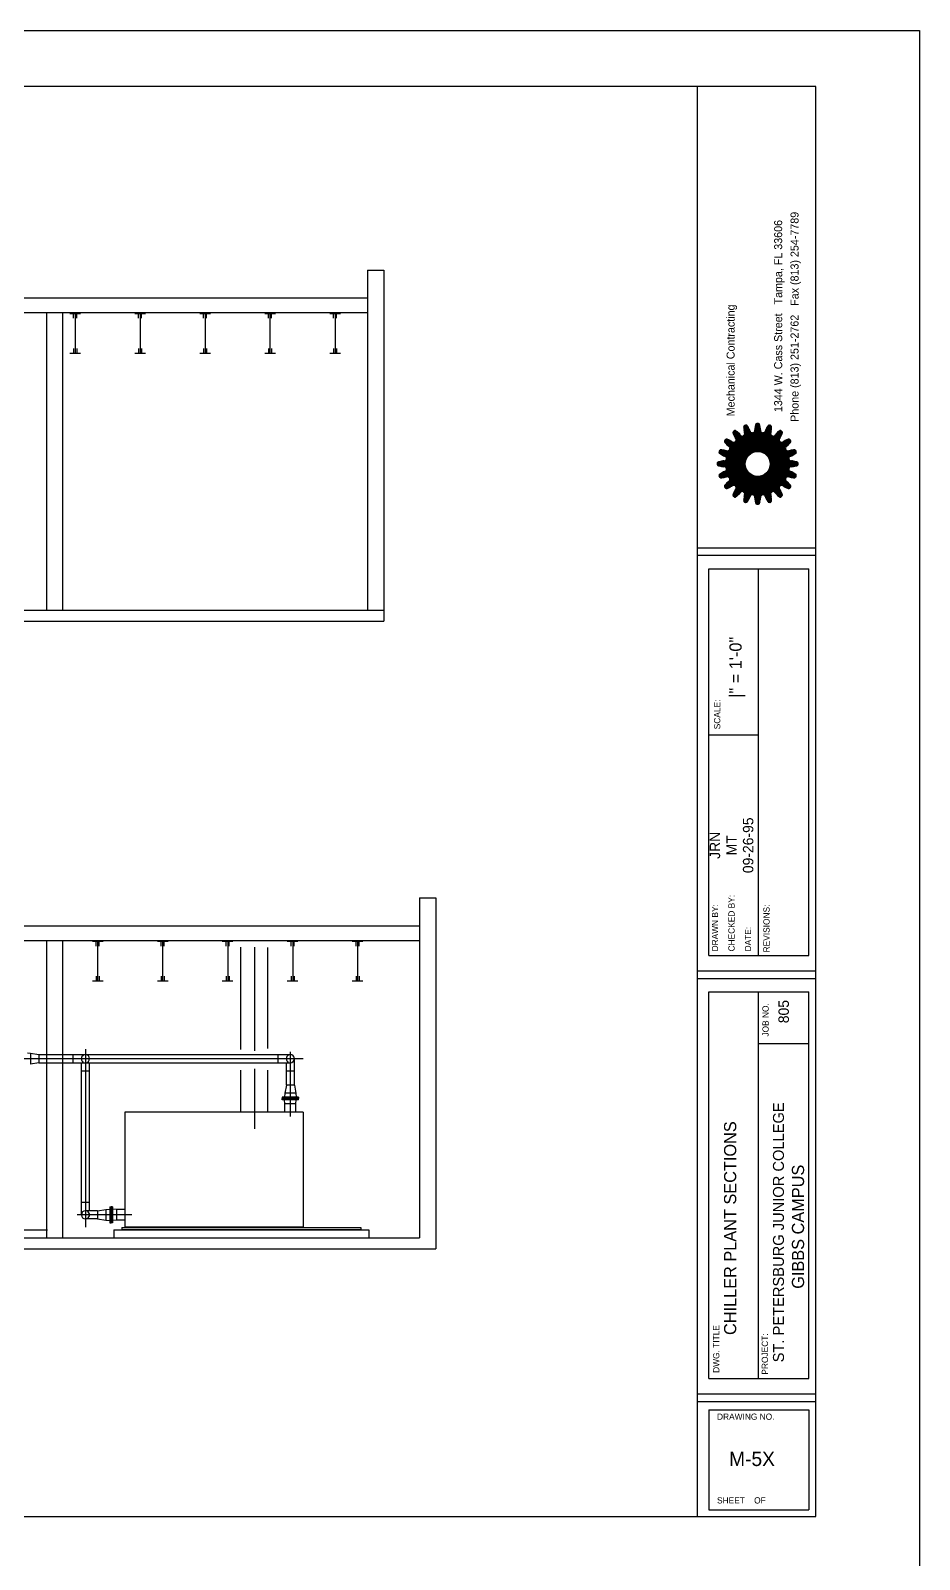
# Model space of a CAD drawing. Extents: x 0 to 3462, y 0 to 2308.
# Drawn here: x 2804 to 3462, y 1177 to 2308 of the extents above; entities that cross this region are included whole.
import ezdxf
from ezdxf.enums import TextEntityAlignment as Align

# ---------------------------------------------------------------- set-up
doc = ezdxf.new("R2010")
doc.units = 0
doc.header["$LTSCALE"] = 15
doc.linetypes.add('CENTER2', pattern=[0])
doc.linetypes.add('HIDDEN', pattern=[0])
for name, color, linetype in [('AWALL', 8, 'CONTINUOUS'), ('CL', 9, 'CENTER2'), ('CWS', 5, 'CONTINUOUS'), ('HW', 2, 'CONTINUOUS'), ('MEQUIP', 4, 'CONTINUOUS'), ('SYM', 3, 'CONTINUOUS'), ('TITLEBLK', 7, 'CONTINUOUS')]:
    doc.layers.add(name, color=color, linetype=linetype)
doc.styles.get("Standard").update_dxf_attribs({"font": 'HAND1.SHX'})

msp = doc.modelspace()

# ---------------------------------------------------------------- linework, layer by layer
at = {"layer": 'AWALL', "color": 0}
for p, q in [((3053.3, 2130.5), (3053.3, 1879.1)), ((3053.3, 2130.5), (3065.3, 2130.5)), ((3065.3, 2130.5), (3065.3, 1870.9)), ((2115.8, 2109.9), (3053.3, 2109.9)), ((2115.8, 2099.1), (3053.3, 2099.1)), ((2815.7, 2099.1), (2815.7, 1879.1)), ((2827.7, 2099.1), (2827.7, 1879.1)), ((2833, 2098.4), (2840.9, 2098.4)), ((2835.8, 2094.9), (2835.8, 2098.4)), ((2836.9, 2098.4), (2836.9, 2069.1)), ((2838.1, 2094.9), (2838.1, 2098.4)), ((2881, 2098.4), (2888.9, 2098.4)), ((2883.8, 2094.9), (2883.8, 2098.4)), ((2885, 2098.4), (2885, 2069.1)), ((2886.1, 2094.9), (2886.1, 2098.4)), ((2929.1, 2098.4), (2937, 2098.4)), ((2931.9, 2094.9), (2931.9, 2098.4)), ((2933.1, 2098.4), (2933.1, 2069.1)), ((2934.2, 2094.9), (2934.2, 2098.4)), ((2977.2, 2098.4), (2985.1, 2098.4)), ((2980, 2094.9), (2980, 2098.4)), ((2981.1, 2098.4), (2981.1, 2069.1)), ((2982.3, 2094.9), (2982.3, 2098.4)), ((3025.3, 2098.4), (3033.2, 2098.4)), ((3028.1, 2094.9), (3028.1, 2098.4)), ((3029.2, 2098.4), (3029.2, 2069.1)), ((3030.4, 2094.9), (3030.4, 2098.4)), ((2835.8, 2072.6), (2835.8, 2069.1)), ((2838.1, 2072.6), (2838.1, 2069.1)), ((2883.8, 2072.6), (2883.8, 2069.1)), ((2886.1, 2072.6), (2886.1, 2069.1)), ((2931.9, 2072.6), (2931.9, 2069.1)), ((2934.2, 2072.6), (2934.2, 2069.1)), ((2980, 2072.6), (2980, 2069.1)), ((2982.3, 2072.6), (2982.3, 2069.1)), ((3028.1, 2072.6), (3028.1, 2069.1)), ((3030.4, 2072.6), (3030.4, 2069.1)), ((2833, 2069.1), (2840.9, 2069.1)), ((2881, 2069.1), (2888.9, 2069.1)), ((2929.1, 2069.1), (2937, 2069.1)), ((2977.2, 2069.1), (2985.1, 2069.1)), ((3025.3, 2069.1), (3033.2, 2069.1)), ((2103.7, 1879.1), (3065.3, 1879.1)), ((2103.7, 1870.9), (3065.3, 1870.9)), ((3091.7, 1666.2), (3091.7, 1414.8)), ((3091.7, 1666.2), (3103.7, 1666.2)), ((3103.7, 1666.2), (3103.7, 1406.6)), ((2115.8, 1645.6), (3091.7, 1645.6)), ((2115.8, 1634.8), (3091.7, 1634.8)), ((2815.7, 1634.8), (2815.7, 1414.8)), ((2827.7, 1634.8), (2827.7, 1414.8)), ((2849.7, 1634.1), (2857.6, 1634.1)), ((2852.5, 1630.6), (2852.5, 1634.1)), ((2853.6, 1634.1), (2853.6, 1604.8)), ((2854.8, 1630.6), (2854.8, 1634.1)), ((2897.8, 1634.1), (2905.7, 1634.1)), ((2900.6, 1630.6), (2900.6, 1634.1)), ((2901.7, 1634.1), (2901.7, 1604.8)), ((2902.9, 1630.6), (2902.9, 1634.1)), ((2945.8, 1634.1), (2953.7, 1634.1)), ((2948.6, 1630.6), (2948.6, 1634.1)), ((2949.8, 1634.1), (2949.8, 1604.8)), ((2950.9, 1630.6), (2950.9, 1634.1)), ((2993.9, 1634.1), (3001.8, 1634.1)), ((2996.7, 1630.6), (2996.7, 1634.1)), ((2997.9, 1634.1), (2997.9, 1604.8)), ((2999, 1630.6), (2999, 1634.1)), ((3042, 1634.1), (3049.9, 1634.1)), ((3044.8, 1630.6), (3044.8, 1634.1)), ((3045.9, 1634.1), (3045.9, 1604.8)), ((3047.1, 1630.6), (3047.1, 1634.1)), ((2852.5, 1608.3), (2852.5, 1604.8)), ((2854.8, 1608.3), (2854.8, 1604.8)), ((2900.6, 1608.3), (2900.6, 1604.8)), ((2902.9, 1608.3), (2902.9, 1604.8)), ((2948.6, 1608.3), (2948.6, 1604.8)), ((2950.9, 1608.3), (2950.9, 1604.8)), ((2996.7, 1608.3), (2996.7, 1604.8)), ((2999, 1608.3), (2999, 1604.8)), ((3044.8, 1608.3), (3044.8, 1604.8)), ((3047.1, 1608.3), (3047.1, 1604.8)), ((2849.7, 1604.8), (2857.6, 1604.8)), ((2897.8, 1604.8), (2905.7, 1604.8)), ((2945.8, 1604.8), (2953.7, 1604.8)), ((2993.9, 1604.8), (3001.8, 1604.8)), ((3042, 1604.8), (3049.9, 1604.8)), ((2103.7, 1414.8), (3091.7, 1414.8)), ((2748.4, 1420.8), (2816.5, 1420.8)), ((2865.6, 1420.8), (3054.2, 1420.8)), ((2865.6, 1420.8), (2865.6, 1414.8)), ((3054.2, 1420.8), (3054.2, 1414.8)), ((2103.7, 1406.6), (3103.7, 1406.6))]:
    msp.add_line(p, q, dxfattribs=at)
at = {"layer": 'CL', "color": 0}
for p, q in [((2969.6, 1629.8), (2969.6, 1553)), ((2844.6, 1554.4), (2844.6, 1422.7)), ((2996.2, 1504.5), (2996.2, 1552.3)), ((2591.3, 1547.3), (3005.7, 1547.3)), ((2969.6, 1539.8), (2969.6, 1495.4)), ((2878.9, 1431.8), (2838.5, 1431.8))]:
    msp.add_line(p, q, dxfattribs=at)
at = {"layer": 'HW', "color": 0}
for p, q in [((2959.6, 1554), (2959.6, 1629.8)), ((2979.6, 1554.9), (2979.6, 1629.5)), ((2801.7, 1551.5), (2804, 1551.3)), ((2804, 1551.3), (2810, 1550.3)), ((2804, 1551.3), (2804, 1543.3)), ((2810, 1550.3), (2987.2, 1550.3)), ((2810, 1550.3), (2810, 1544.3)), ((2835.6, 1550.3), (2844.6, 1550.3)), ((2987.2, 1550.3), (2996.2, 1550.3)), ((2987.2, 1544.3), (2987.2, 1550.3)), ((2810, 1544.3), (2804, 1543.3)), ((2810, 1544.3), (2987.2, 1544.3)), ((2835.6, 1544.3), (2844.6, 1544.3)), ((2841.6, 1431.8), (2841.6, 1543.8)), ((2841.6, 1538.3), (2847.6, 1538.3)), ((2847.6, 1435.5), (2847.6, 1543.8)), ((2959.6, 1507.8), (2959.6, 1538.9)), ((2979.6, 1507.8), (2979.6, 1538.9)), ((2987.2, 1544.3), (2996.2, 1544.3)), ((2993.2, 1527.8), (2993.2, 1543.7)), ((2993.2, 1538.3), (2999.2, 1538.3)), ((2999.2, 1527.8), (2999.2, 1547.3)), ((2993.2, 1527.8), (2992.2, 1521.8)), ((2999.2, 1527.8), (2993.2, 1527.8)), ((2999.2, 1527.8), (3000.2, 1521.8)), ((3002.2, 1518.8), (2990.2, 1518.8)), ((2990.2, 1518.8), (2990.2, 1517.8)), ((2992.2, 1521.8), (2991.9, 1518.8)), ((3000.2, 1521.8), (2992.2, 1521.8)), ((3000.2, 1521.8), (3000.4, 1518.8)), ((3002.2, 1518.8), (3002.2, 1517.8)), ((2847.6, 1440.8), (2841.6, 1440.8)), ((2862.6, 1437.8), (2863.6, 1437.8)), ((2862.6, 1437.8), (2862.6, 1425.8)), ((2853.6, 1434.8), (2844.6, 1434.8)), ((2853.6, 1428.8), (2844.6, 1428.8)), ((2853.6, 1434.8), (2859.6, 1435.8)), ((2853.6, 1434.8), (2853.6, 1428.8)), ((2853.6, 1428.8), (2859.6, 1427.8)), ((2859.6, 1435.8), (2862.6, 1436)), ((2859.6, 1435.8), (2859.6, 1427.8)), ((2859.6, 1427.8), (2862.6, 1427.5)), ((2862.6, 1425.8), (2863.6, 1425.8))]:
    msp.add_line(p, q, dxfattribs=at)
at = {"layer": 'HW', "color": 0, "linetype": 'HIDDEN'}
msp.add_line((2835.6, 1544.3), (2835.6, 1550.3), dxfattribs=at)
for centre, start, end in [((2844.6, 1547.3), 118.3263, 241.2873), ((2844.6, 1547.3), 270, 90), ((2996.2, 1547.3), 118.3263, 241.2873), ((2844.6, 1431.8), 298.3263, 61.2873)]:
    msp.add_arc(centre, 3, start, end, dxfattribs=at)
at = {"layer": 'HW', "color": 0}
for centre, start, end in [((2996.2, 1547.3), 270, 90), ((2844.6, 1431.8), 90, 270)]:
    msp.add_arc(centre, 3, start, end, dxfattribs=at)
at = {"layer": 'MEQUIP', "color": 0}
for p, q in [((3002.2, 1517.8), (2990.2, 1517.8)), ((2990.2, 1516.8), (2990.2, 1517.8)), ((3002.2, 1516.8), (2990.2, 1516.8)), ((2992.2, 1513.8), (2991.9, 1516.8)), ((3000.2, 1513.8), (3000.4, 1516.8)), ((3002.2, 1516.8), (3002.2, 1517.8)), ((3005.6, 1507.8), (2873.6, 1507.8)), ((2873.6, 1507.8), (2873.6, 1422.8)), ((3000.2, 1513.8), (2992.2, 1513.8)), ((2992.2, 1507.8), (2992.2, 1513.8)), ((3000.2, 1507.8), (3000.2, 1513.8)), ((3005.6, 1507.8), (3005.6, 1422.8)), ((2863.6, 1437.8), (2863.6, 1425.8)), ((2864.6, 1437.8), (2863.6, 1437.8)), ((2864.6, 1437.8), (2864.6, 1425.8)), ((2864.6, 1425.8), (2863.6, 1425.8)), ((2867.6, 1435.8), (2864.6, 1436)), ((2867.6, 1427.8), (2864.6, 1427.5)), ((2873.6, 1435.8), (2867.6, 1435.8)), ((2867.6, 1435.8), (2867.6, 1427.8)), ((2873.6, 1427.8), (2867.6, 1427.8)), ((2871.6, 1422.4), (2871.6, 1420.8)), ((2871.6, 1422.4), (3048.2, 1422.4)), ((3048.2, 1420.8), (2871.6, 1420.8)), ((2873.6, 1422.8), (3005.6, 1422.8)), ((3048.2, 1422.4), (3048.2, 1420.8))]:
    msp.add_line(p, q, dxfattribs=at)
at = {"layer": 'TITLEBLK', "color": 0}
for p, q in [((3384.8, 2266.4), (1793.3, 2266.4)), ((3297, 2266.4), (3297, 1208.7)), ((3384.8, 1208.7), (3384.8, 2266.4)), ((3313.8, 1977.3), (3351.8, 2015.3)), ((3314, 1985.5), (3343.6, 2015.1)), ((3314.3, 1977), (3352.2, 2014.8)), ((3314.8, 1985.4), (3343.8, 2014.3)), ((3315.2, 1976.9), (3352.2, 2013.9)), ((3315.5, 1985.2), (3343.9, 2013.6)), ((3316.2, 1977), (3352.1, 2012.9)), ((3316.3, 1985.1), (3344, 2012.8)), ((3331.5, 2014.5), (3332.8, 2015.8)), ((3368.7, 1976.9), (3331.5, 2014.1)), ((3331.6, 2013.6), (3333.6, 2015.7)), ((3331.6, 2012.8), (3334.2, 2015.4)), ((3369.5, 1977), (3331.6, 2014.9)), ((3367.8, 1977), (3331.6, 2013.2)), ((3331.7, 2012), (3334.5, 2014.9)), ((3331.9, 2011.3), (3334.9, 2014.3)), ((3336.6, 2010.9), (3332, 2015.4)), ((3332, 2010.6), (3335.2, 2013.7)), ((3332.2, 2009.9), (3335.5, 2013.2)), ((3335.9, 2012.4), (3332.6, 2015.7)), ((3334.9, 2014.3), (3333.4, 2015.8)), ((3339.7, 2012.1), (3343.4, 2015.8)), ((3339.8, 2013), (3343.2, 2016.4)), ((3367.6, 1985.2), (3339.8, 2013)), ((3339.9, 2014), (3342.8, 2016.9)), ((3368.4, 1985.3), (3339.9, 2013.8)), ((3369.1, 1985.4), (3340, 2014.5)), ((3340.1, 2015.1), (3342.2, 2017.2)), ((3344.2, 2011.2), (3340.2, 2015.2)), ((3344, 2012.3), (3340.3, 2016)), ((3340.5, 2016.3), (3341.2, 2017.1)), ((3343.9, 2013.2), (3340.6, 2016.6)), ((3343.8, 2014.3), (3341, 2017)), ((3343.5, 2015.4), (3341.7, 2017.2)), ((3347.7, 2012.1), (3351.3, 2015.7)), ((3351.5, 2010.1), (3348.3, 2013.3)), ((3348.5, 2013.8), (3350.6, 2015.9)), ((3351.7, 2010.8), (3348.6, 2013.9)), ((3351.9, 2011.5), (3348.9, 2014.4)), ((3352, 2012.2), (3349.3, 2015)), ((3352.1, 2013), (3349.6, 2015.5)), ((3352.2, 2013.8), (3350.2, 2015.8)), ((3352.2, 2014.7), (3351.2, 2015.7)), ((3317.2, 1993), (3336.1, 2011.9)), ((3317.2, 1977.1), (3352, 2011.9)), ((3317.2, 1985.1), (3344, 2011.9)), ((3317.3, 2003.8), (3319, 2005.5)), ((3332.7, 1988.2), (3317.3, 2003.5)), ((3332.8, 1989), (3317.4, 2004.4)), ((3317.5, 2003.2), (3319.7, 2005.3)), ((3332.9, 1989.7), (3317.7, 2004.9)), ((3317.8, 1992.8), (3336.3, 2011.3)), ((3317.9, 1984.9), (3344.2, 2011.2)), ((3317.9, 2002.7), (3320.3, 2005)), ((3333.2, 1990.4), (3318.2, 2005.4)), ((3318.3, 1992.5), (3336.6, 2010.8)), ((3318.3, 1977.4), (3351.7, 2010.8)), ((3318.3, 2002.2), (3320.9, 2004.8)), ((3318.4, 1984.5), (3344.6, 2010.7)), ((3318.7, 1991.9), (3337.2, 2010.4)), ((3318.7, 1984), (3345.1, 2010.4)), ((3318.8, 1991.2), (3337.9, 2010.3)), ((3318.8, 1983.2), (3345.9, 2010.3)), ((3318.8, 2001.7), (3321.5, 2004.5)), ((3333.4, 1991), (3318.9, 2005.5)), ((3319.2, 2001.3), (3322.1, 2004.2)), ((3319.6, 2000.8), (3322.6, 2003.8)), ((3320.1, 2000.4), (3323.2, 2003.5)), ((3333.7, 1991.6), (3320.2, 2005.1)), ((3320.6, 2000), (3323.8, 2003.2)), ((3321, 1999.6), (3324.9, 2003.4)), ((3321.1, 1997.9), (3331.2, 2008)), ((3321.3, 1999), (3330.2, 2007.8)), ((3334, 1992.2), (3321.9, 2004.3)), ((3323.6, 2010.1), (3325.3, 2011.8)), ((3338.3, 1995.8), (3323.6, 2010.5)), ((3323.8, 2009.4), (3325.9, 2011.6)), ((3337.7, 1995.5), (3323.8, 2009.5)), ((3339, 1996), (3323.9, 2011.2)), ((3334.4, 1992.7), (3323.9, 2003.2)), ((3324.1, 2008.8), (3326.4, 2011.2)), ((3324.3, 2008.2), (3326.9, 2010.8)), ((3339.7, 1996.2), (3324.4, 2011.6)), ((3337.2, 1995.2), (3324.5, 2007.9)), ((3324.6, 2007.6), (3327.4, 2010.4)), ((3334.8, 1993.2), (3324.7, 2003.3)), ((3324.9, 2007), (3327.8, 2009.9)), ((3340.4, 1996.4), (3325, 2011.8)), ((3335.2, 1993.7), (3325.2, 2003.6)), ((3325.3, 2006.5), (3328.3, 2009.5)), ((3325.6, 2005.9), (3328.7, 2009)), ((3335.6, 1994.1), (3325.6, 2004.1)), ((3325.7, 2004.3), (3329.5, 2008.1)), ((3336.6, 1994.9), (3325.7, 2005.8)), ((3325.9, 2005.3), (3329.1, 2008.5)), ((3336.1, 1994.5), (3325.9, 2004.7)), ((3328.6, 2009.1), (3326.8, 2010.8)), ((3341.2, 1996.5), (3329.7, 2007.9)), ((3342.1, 1996.5), (3330.7, 2007.9)), ((3343, 1996.4), (3331.4, 2008.1)), ((3366.8, 1977.1), (3331.7, 2012.2)), ((3344.1, 1996.2), (3331.8, 2008.5)), ((3365.7, 1977.3), (3331.9, 2011.1)), ((3332.2, 2008.9), (3335.8, 2012.6)), ((3347.7, 1994.4), (3332.2, 2009.9)), ((3345.5, 1995.8), (3332.2, 2009)), ((3336.8, 1995), (3351.5, 2009.6)), ((3365.1, 1982.3), (3336.9, 2010.5)), ((3364.9, 1983.4), (3338, 2010.3)), ((3338.6, 1995.9), (3351.6, 2008.9)), ((3365.1, 1984.1), (3338.7, 2010.5)), ((3365.4, 1984.7), (3339.3, 2010.8)), ((3366, 1985), (3339.6, 2011.4)), ((3366.7, 1985.1), (3339.7, 2012.1)), ((3339.9, 1996.3), (3352, 2008.4)), ((3340.9, 1996.5), (3352.5, 2008)), ((3341.9, 1996.5), (3353.2, 2007.8)), ((3342.7, 1996.5), (3357.9, 2011.7)), ((3343.5, 1996.4), (3358.9, 2011.8)), ((3344.2, 1996.2), (3359.5, 2011.4)), ((3344.9, 1996), (3359.9, 2011)), ((3365.1, 1990.3), (3344.9, 2010.5)), ((3345.5, 1995.7), (3360.2, 2010.4)), ((3364.9, 1991.4), (3346, 2010.3)), ((3346.1, 1995.5), (3359.8, 2009.1)), ((3365.1, 1992.1), (3346.7, 2010.5)), ((3346.7, 1995.1), (3359, 2007.5)), ((3365.5, 1992.6), (3347.2, 2010.9)), ((3347.2, 1994.8), (3357.8, 2005.4)), ((3366.1, 1992.9), (3347.5, 2011.5)), ((3366.7, 1993.1), (3347.7, 2012.1)), ((3347.7, 1994.4), (3357.9, 2004.5)), ((3351.5, 2009.2), (3348, 2012.7)), ((3348.2, 1994), (3358.2, 2004)), ((3348.6, 1993.5), (3358.6, 2003.5)), ((3349, 1993.1), (3359.2, 2003.2)), ((3349.4, 1992.6), (3360.2, 2003.3)), ((3349.8, 1992), (3362.3, 2004.5)), ((3350.1, 1991.5), (3363.9, 2005.2)), ((3350.4, 1990.8), (3365.1, 2005.5)), ((3350.6, 1990.2), (3365.7, 2005.3)), ((3350.8, 1989.5), (3366.1, 2004.8)), ((3351, 1988.8), (3366.4, 2004.2)), ((3362.5, 1998.2), (3352.8, 2007.9)), ((3362.5, 1999.1), (3353.7, 2007.8)), ((3357.8, 2004.7), (3354.3, 2008.2)), ((3357.9, 2005.5), (3354.8, 2008.6)), ((3358.2, 2006.1), (3355.1, 2009.1)), ((3358.5, 2006.6), (3355.5, 2009.6)), ((3358.9, 2007.2), (3356, 2010)), ((3359.2, 2007.7), (3356.4, 2010.5)), ((3359.4, 2008.3), (3356.9, 2010.9)), ((3359.7, 2009), (3357.4, 2011.3)), ((3360, 2009.6), (3357.9, 2011.7)), ((3360.2, 2010.3), (3358.6, 2011.8)), ((3362.8, 1999.7), (3359.3, 2003.2)), ((3363.2, 2000.1), (3360.1, 2003.3)), ((3363.7, 2000.5), (3360.7, 2003.6)), ((3364.2, 2000.9), (3361.2, 2003.9)), ((3364.6, 2001.4), (3361.8, 2004.3)), ((3365.1, 2001.8), (3362.3, 2004.6)), ((3365.5, 2002.3), (3363, 2004.8)), ((3363.2, 2000.1), (3366.1, 2003)), ((3365.9, 2002.8), (3363.6, 2005.1)), ((3366.3, 2003.3), (3364.2, 2005.4)), ((3366.4, 2004), (3364.9, 2005.5)), ((3313.3, 1996.3), (3314.6, 1997.6)), ((3315.6, 1993.8), (3313.3, 1996.1)), ((3313.4, 1995.5), (3315.5, 1997.5)), ((3317.2, 1993), (3313.5, 1996.8)), ((3313.7, 1994.9), (3316.3, 1997.5)), ((3351.9, 1959.2), (3313.9, 1997.3)), ((3314.2, 1994.6), (3317.1, 1997.4)), ((3352.2, 1959.8), (3314.5, 1997.6)), ((3314.8, 1994.2), (3317.8, 1997.2)), ((3352.2, 1960.7), (3315.3, 1997.6)), ((3315.4, 1993.9), (3318.5, 1997.1)), ((3315.9, 1993.6), (3319.2, 1996.9)), ((3352.1, 1961.7), (3316.3, 1997.5)), ((3316.5, 1993.3), (3320.2, 1996.9)), ((3351.9, 1962.7), (3317.3, 1997.3)), ((3351.7, 1963.9), (3318.5, 1997.1)), ((3345.2, 1964.1), (3318.7, 1990.6)), ((3346, 1964.2), (3318.8, 1991.4)), ((3319.5, 1977.7), (3334.1, 1992.3)), ((3333.9, 1982.5), (3319.6, 1996.8)), ((3320.2, 1977.5), (3333.2, 1990.5)), ((3333.1, 1984.2), (3320.3, 1997)), ((3332.8, 1985.4), (3320.8, 1997.4)), ((3332.6, 1986.5), (3321.1, 1998)), ((3332.6, 1987.4), (3321.3, 1998.7)), ((3331.5, 1960.5), (3368.6, 1997.6)), ((3331.6, 1961.5), (3367.6, 1997.5)), ((3331.6, 1959.7), (3369.4, 1997.5)), ((3331.7, 1962.5), (3366.6, 1997.4)), ((3331.9, 1959.1), (3370, 1997.2)), ((3332, 1963.6), (3365.5, 1997.2)), ((3337.9, 1964.2), (3364.9, 1991.2)), ((3338.6, 1964.1), (3365, 1990.5)), ((3364.5, 1977.6), (3349.1, 1993.1)), ((3349.4, 1981.9), (3364.3, 1996.9)), ((3363.6, 1977.6), (3350.4, 1990.9)), ((3350.5, 1983.8), (3363.5, 1996.9)), ((3350.9, 1985.1), (3363, 1997.3)), ((3351, 1986.2), (3362.6, 1997.8)), ((3351.1, 1988), (3362.8, 1999.7)), ((3351.1, 1987.2), (3362.5, 1998.5)), ((3367.3, 1993.4), (3363.8, 1996.9)), ((3367.9, 1993.7), (3364.7, 1996.9)), ((3368.5, 1994), (3365.4, 1997.1)), ((3369.1, 1994.3), (3366.1, 1997.3)), ((3369.6, 1994.6), (3366.8, 1997.4)), ((3366.9, 1993.2), (3370.3, 1996.6)), ((3370.1, 1995), (3367.6, 1997.5)), ((3370.4, 1995.6), (3368.5, 1997.6)), ((3368.6, 1994.1), (3370.5, 1995.9)), ((3370.3, 1996.6), (3369.4, 1997.5)), ((3311.9, 1986.9), (3314, 1989)), ((3314.1, 1985.5), (3311.9, 1987.7)), ((3313, 1985.8), (3311.9, 1986.8)), ((3312, 1987.9), (3312.8, 1988.7)), ((3312.2, 1986.3), (3315.1, 1989.2)), ((3315.2, 1985.3), (3312.2, 1988.3)), ((3312.7, 1985.9), (3316.1, 1989.3)), ((3316.2, 1985.1), (3312.7, 1988.6)), ((3313.3, 1985.7), (3317, 1989.4)), ((3313.3, 1978.5), (3315.3, 1980.6)), ((3317.2, 1985.1), (3313.4, 1988.8)), ((3313.4, 1977.8), (3317, 1981.4)), ((3315.6, 1977), (3313.4, 1979.1)), ((3316.4, 1977), (3313.8, 1979.6)), ((3343.6, 1959.5), (3314.1, 1989)), ((3317.2, 1977.1), (3314.3, 1980)), ((3343.8, 1960.3), (3314.9, 1989.2)), ((3317.9, 1977.3), (3314.9, 1980.3)), ((3318.6, 1977.5), (3315.4, 1980.6)), ((3343.9, 1961), (3315.6, 1989.3)), ((3319.3, 1977.6), (3316, 1980.9)), ((3344, 1961.8), (3316.5, 1989.4)), ((3335.8, 1962), (3316.6, 1981.2)), ((3336.1, 1962.6), (3317.2, 1981.5)), ((3344, 1962.7), (3317.3, 1989.4)), ((3317.3, 1970.2), (3332.8, 1985.6)), ((3317.4, 1971.2), (3332.6, 1986.4)), ((3317.7, 1969.6), (3332.9, 1984.9)), ((3336.3, 1963.3), (3317.9, 1981.7)), ((3344.2, 1963.4), (3318, 1989.6)), ((3318.1, 1969.2), (3333.1, 1984.2)), ((3344.6, 1963.8), (3318.4, 1990)), ((3336.7, 1963.8), (3318.4, 1982.1)), ((3318.7, 1969), (3333.4, 1983.6)), ((3337.3, 1964.1), (3318.7, 1982.7)), ((3338, 1964.2), (3318.8, 1983.4)), ((3320, 1969.3), (3333.7, 1983)), ((3320.7, 1977.1), (3332.8, 1989.2)), ((3321.1, 1976.6), (3332.7, 1988.2)), ((3321.3, 1975.9), (3332.6, 1987.2)), ((3321.6, 1970.1), (3334, 1982.4)), ((3323.7, 1971.3), (3334.3, 1981.9)), ((3323.9, 1965.2), (3337.7, 1979)), ((3324.6, 1971.2), (3334.7, 1981.4)), ((3324.6, 1966.8), (3337.1, 1979.3)), ((3325.1, 1970.9), (3335.1, 1980.9)), ((3325.6, 1970.5), (3335.6, 1980.5)), ((3325.8, 1968.9), (3336.5, 1979.7)), ((3325.9, 1969.9), (3336, 1980.1)), ((3332.3, 1964.8), (3347.2, 1979.7)), ((3351.5, 1965), (3337.2, 1979.3)), ((3339.2, 1963.8), (3365.4, 1989.9)), ((3339.6, 1963.2), (3365.9, 1989.5)), ((3339.7, 1962.5), (3366.6, 1989.4)), ((3339.8, 1961.6), (3367.5, 1989.4)), ((3339.8, 1960.8), (3368.3, 1989.3)), ((3340, 1960.1), (3369, 1989.1)), ((3344.6, 1963.8), (3365.3, 1984.5)), ((3345.9, 1964.2), (3364.9, 1983.2)), ((3359.7, 1965.6), (3346.2, 1979.1)), ((3346.6, 1964.1), (3365, 1982.5)), ((3358.9, 1967.3), (3346.8, 1979.4)), ((3347.1, 1963.7), (3365.4, 1982)), ((3357.8, 1969.3), (3347.3, 1979.8)), ((3347.4, 1963.1), (3366, 1981.7)), ((3347.7, 1962.5), (3366.6, 1981.4)), ((3357.9, 1970), (3347.8, 1980.2)), ((3358.2, 1970.6), (3348.3, 1980.6)), ((3358.7, 1971), (3348.7, 1981)), ((3359.3, 1971.3), (3349.1, 1981.5)), ((3360.4, 1971.1), (3349.5, 1982)), ((3362.5, 1969.9), (3349.8, 1982.6)), ((3364.1, 1969.2), (3350.1, 1983.1)), ((3365.1, 1969), (3350.4, 1983.7)), ((3365.8, 1969.3), (3350.7, 1984.4)), ((3363.1, 1977.2), (3350.8, 1989.5)), ((3366.2, 1969.8), (3350.8, 1985.1)), ((3362.7, 1976.8), (3351, 1988.4)), ((3366.4, 1970.4), (3351, 1985.8)), ((3362.5, 1976.1), (3351.1, 1987.5)), ((3362.6, 1975.1), (3351.1, 1986.6)), ((3363.7, 1977.6), (3367.3, 1981.2)), ((3364.6, 1977.6), (3367.8, 1980.9)), ((3365.3, 1977.4), (3368.4, 1980.6)), ((3370, 1977.4), (3365.5, 1982)), ((3365.6, 1984.8), (3369.7, 1989)), ((3369.8, 1985.5), (3365.8, 1989.6)), ((3366, 1977.2), (3369, 1980.2)), ((3366.7, 1977.1), (3369.5, 1979.9)), ((3366.8, 1985.1), (3370.5, 1988.8)), ((3370.6, 1985.7), (3366.9, 1989.4)), ((3370.3, 1978), (3367.1, 1981.3)), ((3367.5, 1977), (3370, 1979.5)), ((3367.7, 1985.2), (3371.1, 1988.6)), ((3371.2, 1986), (3367.8, 1989.3)), ((3368.3, 1976.9), (3370.4, 1979)), ((3368.7, 1985.3), (3371.6, 1988.1)), ((3371.6, 1986.4), (3368.9, 1989.2)), ((3370.4, 1978.8), (3368.9, 1980.3)), ((3369.9, 1985.5), (3371.8, 1987.5)), ((3371.8, 1987.1), (3370, 1988.9)), ((3371.1, 1985.9), (3371.6, 1986.4)), ((3314.7, 1976.9), (3313.3, 1978.4)), ((3319.1, 1969), (3317.3, 1970.8)), ((3319.8, 1969.2), (3317.6, 1971.4)), ((3318, 1969.2), (3317.8, 1969.5)), ((3320.4, 1969.5), (3318, 1971.9)), ((3321, 1969.8), (3318.4, 1972.4)), ((3321.6, 1970.1), (3318.8, 1972.8)), ((3322.2, 1970.4), (3319.2, 1973.3)), ((3322.7, 1970.7), (3319.7, 1973.7)), ((3323.2, 1971.1), (3320.2, 1974.1)), ((3323.9, 1971.3), (3320.7, 1974.5)), ((3325.1, 1970.9), (3321.1, 1975)), ((3330.3, 1966.7), (3321.3, 1975.7)), ((3323.6, 1964.1), (3338.3, 1978.7)), ((3323.8, 1963.4), (3338.9, 1978.5)), ((3324.3, 1963), (3339.6, 1978.3)), ((3324.9, 1962.7), (3340.3, 1978.1)), ((3327.9, 1964.6), (3325, 1967.6)), ((3328.3, 1965.1), (3325.3, 1968.1)), ((3329.6, 1966.5), (3325.5, 1970.5)), ((3328.7, 1965.6), (3325.7, 1968.6)), ((3329.1, 1966.1), (3325.9, 1969.3)), ((3329.4, 1966.3), (3341.1, 1978)), ((3330.6, 1966.7), (3342, 1978)), ((3331.3, 1966.5), (3342.9, 1978.1)), ((3331.8, 1966.1), (3344, 1978.2)), ((3332.2, 1965.6), (3345.3, 1978.6)), ((3351.6, 1965.7), (3338.8, 1978.5)), ((3352, 1966.2), (3340, 1978.2)), ((3352.6, 1966.5), (3341.1, 1978)), ((3353.3, 1966.7), (3342, 1978)), ((3358.1, 1962.7), (3342.8, 1978.1)), ((3359, 1962.7), (3343.6, 1978.2)), ((3359.5, 1963.1), (3344.3, 1978.3)), ((3360, 1963.5), (3345, 1978.5)), ((3360.2, 1964.3), (3345.6, 1978.8)), ((3352.6, 1966.5), (3362.6, 1976.5)), ((3353.7, 1966.7), (3362.4, 1975.5)), ((3354.2, 1966.4), (3357.9, 1970.1)), ((3354.7, 1966), (3357.8, 1969.1)), ((3355.1, 1965.5), (3358.1, 1968.5)), ((3355.5, 1965), (3358.5, 1968)), ((3359.1, 1971.2), (3362.7, 1974.9)), ((3360, 1971.3), (3363.2, 1974.4)), ((3360.6, 1971), (3363.7, 1974)), ((3361.1, 1970.6), (3364.1, 1973.6)), ((3361.7, 1970.3), (3364.6, 1973.2)), ((3362.3, 1970), (3365, 1972.7)), ((3362.9, 1969.7), (3365.4, 1972.3)), ((3363.5, 1969.4), (3365.8, 1971.8)), ((3365.4, 1972.2), (3363.7, 1974)), ((3364.1, 1969.2), (3366.2, 1971.3)), ((3364.8, 1969), (3366.4, 1970.6)), ((3369.2, 1976.9), (3370.3, 1978.1)), ((3325.4, 1962.7), (3323.6, 1964.5)), ((3326, 1963), (3323.8, 1965.2)), ((3324.1, 1963.2), (3323.8, 1963.4)), ((3326.5, 1963.4), (3324.1, 1965.8)), ((3327, 1963.8), (3324.4, 1966.4)), ((3327.4, 1964.2), (3324.7, 1967)), ((3326.1, 1963), (3329, 1965.9)), ((3333, 1958.7), (3331.5, 1960.1)), ((3333.7, 1958.8), (3331.6, 1961)), ((3334.2, 1959.2), (3331.7, 1961.8)), ((3334.6, 1959.7), (3331.8, 1962.6)), ((3334.9, 1960.3), (3331.9, 1963.3)), ((3335.2, 1960.8), (3332.1, 1964)), ((3335.6, 1961.4), (3332.2, 1964.7)), ((3332.5, 1958.8), (3335.9, 1962.3)), ((3333.2, 1958.6), (3335, 1960.5)), ((3343.5, 1958.8), (3339.7, 1962.6)), ((3343.3, 1958.1), (3339.8, 1961.6)), ((3342.9, 1957.6), (3339.9, 1960.6)), ((3340.1, 1959.4), (3344.3, 1963.5)), ((3342.3, 1957.3), (3340.1, 1959.5)), ((3340.3, 1958.6), (3344, 1962.3)), ((3341.4, 1957.3), (3340.4, 1958.3)), ((3340.5, 1958), (3343.9, 1961.4)), ((3341, 1957.5), (3343.8, 1960.4)), ((3341.6, 1957.3), (3343.6, 1959.2)), ((3342.7, 1957.5), (3343.2, 1958)), ((3351.4, 1958.9), (3347.6, 1962.6)), ((3347.9, 1961.9), (3351.5, 1965.4)), ((3348.2, 1961.3), (3351.5, 1964.5)), ((3350.7, 1958.7), (3348.4, 1961)), ((3348.5, 1960.7), (3351.7, 1963.8)), ((3348.9, 1960.1), (3351.9, 1963.1)), ((3349.2, 1959.6), (3352, 1962.4)), ((3349.6, 1959.1), (3352.1, 1961.6)), ((3350.1, 1958.7), (3352.2, 1960.8)), ((3351, 1958.8), (3352.2, 1959.9)), ((3355.9, 1964.5), (3358.8, 1967.4)), ((3356.4, 1964.1), (3359.1, 1966.8)), ((3356.8, 1963.7), (3359.4, 1966.2)), ((3357.3, 1963.3), (3359.7, 1965.6)), ((3357.8, 1962.9), (3359.9, 1965)), ((3358.5, 1962.7), (3360.1, 1964.3)), ((3297, 1925.1), (3384.8, 1925.1)), ((3297, 1919.6), (3384.8, 1919.6)), ((3305.7, 1623.6), (3305.7, 1909.6)), ((3305.7, 1909.6), (3379.6, 1909.6)), ((3342.6, 1623.6), (3342.6, 1909.6)), ((3379.6, 1623.6), (3379.6, 1909.6)), ((3305.7, 1786.7), (3342.6, 1786.7)), ((3305.7, 1623.6), (3379.6, 1623.6)), ((3297, 1612.2), (3384.8, 1612.2)), ((3297, 1606.7), (3384.8, 1606.7)), ((3305.7, 1310.7), (3305.7, 1596.6)), ((3305.7, 1596.6), (3379.6, 1596.6)), ((3342.6, 1310.7), (3342.6, 1596.6)), ((3379.6, 1310.7), (3379.6, 1596.6)), ((3342.6, 1558.6), (3379.6, 1558.6)), ((3305.7, 1310.7), (3379.6, 1310.7)), ((3297, 1299.3), (3384.8, 1299.3)), ((3297, 1293.8), (3384.8, 1293.8)), ((3305.7, 1287.6), (3305.7, 1213.7)), ((3305.7, 1287.6), (3379.6, 1287.6)), ((3379.6, 1287.6), (3379.6, 1213.7)), ((3305.7, 1213.7), (3379.6, 1213.7)), ((1793.3, 1208.7), (3384.8, 1208.7))]:
    msp.add_line(p, q, dxfattribs=at)
msp.add_lwpolyline([(1730.8, 1153.8), (1730.8, 2307.7), (3461.5, 2307.7), (3461.5, 1153.8), (1730.8, 1153.8)], close=True, dxfattribs=at)
msp.add_circle((3341.9, 1987.2), 9.25, dxfattribs=at)
for centre, radius, start, end in [((3332.2, 2014.6), 0.651, 134.1593, 175.3141), ((3336.7, 2014.2), 5.18, 175.3141, 184.2135), ((3360.2, 2016), 28.7, 184.2135, 187.9889), ((3332.7, 2014.7), 1.06, 95.1787, 155.8075), ((3333.2, 2014.8), 1.06, 60.1925, 120.8213), ((3333.6, 2015.1), 0.651, 40.6859, 81.8407), ((3330.2, 2012.1), 5.18, 31.7865, 40.6859), ((3310.1, 1999.7), 28.7, 28.0111, 31.7865), ((3326.6, 2008.5), 10.1, 19.0164, 28.0111), ((3349.8, 2012.1), 10.1, 169.9889, 178.9836), ((3368.2, 2008.9), 28.7, 166.2135, 169.9889), ((3345.3, 2014.5), 5.18, 157.3141, 166.2135), ((3341.1, 2016.3), 0.651, 116.1593, 157.3141), ((3341.6, 2016.1), 1.06, 77.1787, 137.8075), ((3342.1, 2016.1), 1.06, 42.1925, 102.8213), ((3342.6, 2016.3), 0.651, 22.6859, 63.8407), ((3338.4, 2014.5), 5.18, 13.7865, 22.6859), ((3315.5, 2008.9), 28.7, 10.0111, 13.7865), ((3333.9, 2012.1), 10.1, 1.0164, 10.0111), ((3357.1, 2008.5), 10.1, 151.9889, 160.9836), ((3373.6, 1999.7), 28.7, 148.2135, 151.9889), ((3353.6, 2012.1), 5.18, 139.3141, 148.2135), ((3350.1, 2015.1), 0.651, 98.1593, 139.3141), ((3350.6, 2014.8), 1.06, 59.1787, 119.8075), ((3351, 2014.7), 1.06, 24.1925, 84.8213), ((3351.5, 2014.6), 0.651, 4.6859, 45.8407), ((3323.5, 2016), 28.7, 352.0111, 355.7865), ((3347, 2014.2), 5.18, 355.7865, 4.6859), ((3318.3, 2004), 1.06, 131.1787, 191.8075), ((3318, 2003.7), 0.651, 170.1593, 211.3141), ((3321.8, 2006.1), 5.18, 211.3141, 220.2135), ((3318.6, 2004.4), 1.06, 96.1925, 156.8213), ((3339.8, 2021.3), 28.7, 220.2135, 223.9889), ((3318.8, 2004.9), 0.651, 76.6859, 117.8407), ((3317.8, 2000.5), 5.18, 67.7865, 76.6859), ((3308.9, 1978.7), 28.7, 64.0111, 67.7865), ((3317, 1995.4), 10.1, 55.0164, 64.0111), ((3324.5, 2005.8), 2.64, 231.1071, 244.1636), ((3324.2, 2005.1), 1.98, 242.9284, 272.8217), ((3324.7, 2010.5), 1.06, 113.1787, 173.8075), ((3324.2, 2010.3), 0.651, 152.1593, 193.3141), ((3328.6, 2011.3), 5.18, 193.3141, 202.2135), ((3350.4, 2020.2), 28.7, 202.2135, 205.9889), ((3325.1, 2010.8), 1.06, 78.1925, 138.8213), ((3323.1, 2006.7), 3.73, 288.7808, 307.1348), ((3333.7, 2012.1), 10.1, 205.9889, 214.9836), ((3325.4, 2011.2), 0.651, 58.6859, 99.8407), ((3323.3, 2004.6), 2.64, 25.8364, 38.8929), ((3322.4, 2006), 3.73, 322.8652, 341.2192), ((3323, 2007.3), 5.18, 49.7865, 58.6859), ((3324, 2004.9), 1.98, 357.1783, 27.0716), ((3307.8, 1989.3), 28.7, 46.0111, 49.7865), ((3320.8, 2002.7), 10.1, 37.0164, 46.0111), ((3331.1, 2010.2), 2.64, 213.1071, 226.1636), ((3330.6, 2009.7), 1.98, 224.9284, 254.8217), ((3330.1, 2011.5), 3.73, 270.7808, 289.1348), ((3329.1, 2011.1), 3.73, 304.8652, 323.2192), ((3341.8, 2013.4), 10.1, 187.9889, 196.9836), ((3329.6, 2009.5), 2.64, 7.8364, 20.8929), ((3330.3, 2009.5), 1.98, 339.1783, 9.0716), ((3338.7, 2012.4), 2.64, 195.1071, 208.1636), ((3338.1, 2012.1), 1.98, 206.9284, 236.8217), ((3338.1, 2014), 3.73, 252.7808, 271.1348), ((3337.1, 2013.8), 3.73, 286.8652, 305.2192), ((3337.7, 2012), 1.98, 321.1783, 351.0716), ((3337.1, 2012.2), 2.64, 349.8364, 2.8929), ((3346.6, 2012.2), 2.64, 177.1071, 190.1636), ((3346, 2012), 1.98, 188.9284, 218.8217), ((3346.6, 2013.8), 3.73, 234.7808, 253.1348), ((3345.6, 2014), 3.73, 268.8652, 287.2192), ((3345.6, 2012.1), 1.98, 303.1783, 333.0716), ((3345, 2012.4), 2.64, 331.8364, 344.8929), ((3354.1, 2009.5), 2.64, 159.1071, 172.1636), ((3353.4, 2009.5), 1.98, 170.9284, 200.8217), ((3342, 2013.4), 10.1, 343.0164, 352.0111), ((3354.6, 2011.1), 3.73, 216.7808, 235.1348), ((3353.7, 2011.5), 3.73, 250.8652, 269.2192), ((3353.1, 2009.7), 1.98, 285.1783, 315.0716), ((3352.7, 2010.2), 2.64, 313.8364, 326.8929), ((3363, 2002.7), 10.1, 133.9889, 142.9836), ((3375.9, 1989.3), 28.7, 130.2135, 133.9889), ((3360.7, 2007.3), 5.18, 121.3141, 130.2135), ((3359.8, 2004.9), 1.98, 152.9284, 182.8217), ((3361.3, 2006), 3.73, 198.7808, 217.1348), ((3358.3, 2011.2), 0.651, 80.1593, 121.3141), ((3360.4, 2004.6), 2.64, 141.1071, 154.1636), ((3350, 2012.1), 10.1, 325.0164, 334.0111), ((3360.6, 2006.7), 3.73, 232.8652, 251.2192), ((3358.6, 2010.8), 1.06, 41.1787, 101.8075), ((3333.3, 2020.2), 28.7, 334.0111, 337.7865), ((3359, 2010.5), 1.06, 6.1925, 66.8213), ((3359.5, 2005.1), 1.98, 267.1783, 297.0716), ((3355.1, 2011.3), 5.18, 337.7865, 346.6859), ((3359.5, 2010.3), 0.651, 346.6859, 27.8407), ((3359.2, 2005.8), 2.64, 295.8364, 308.8929), ((3366.7, 1995.4), 10.1, 115.9889, 124.9836), ((3374.8, 1978.7), 28.7, 112.2135, 115.9889), ((3365.9, 2000.5), 5.18, 103.3141, 112.2135), ((3343.9, 2021.3), 28.7, 316.0111, 319.7865), ((3364.9, 2004.9), 0.651, 62.1593, 103.3141), ((3365.1, 2004.4), 1.06, 23.1787, 83.8075), ((3361.9, 2006.1), 5.18, 319.7865, 328.6859), ((3365.4, 2004), 1.06, 348.1925, 48.8213), ((3365.8, 2003.7), 0.651, 328.6859, 9.8407), ((3314.3, 1996), 1.06, 149.1787, 209.8075), ((3314.5, 1996.4), 1.06, 114.1925, 174.8213), ((3314, 1995.5), 0.651, 188.1593, 229.3141), ((3317, 1999), 5.18, 229.3141, 238.2135), ((3314.5, 1996.9), 0.651, 94.6859, 135.8407), ((3329.4, 2019), 28.7, 238.2135, 241.9889), ((3314.9, 1992.4), 5.18, 85.7865, 94.6859), ((3313.1, 1968.9), 28.7, 82.0111, 85.7865), ((3320.7, 2002.5), 10.1, 241.9889, 250.9836), ((3315.7, 1987.3), 10.1, 73.0164, 82.0111), ((3316.7, 1990.4), 2.64, 61.8364, 74.8929), ((3317, 1991), 1.98, 33.1783, 63.0716), ((3315.3, 1992), 3.73, 324.7808, 343.1348), ((3319.6, 1999.5), 2.64, 249.1071, 262.1636), ((3315.1, 1991), 3.73, 358.8652, 17.2192), ((3326.4, 2008.3), 10.1, 223.9889, 232.9836), ((3319.6, 1998.8), 1.98, 260.9284, 290.8217), ((3318.9, 1998.1), 2.64, 43.8364, 56.8929), ((3318, 2000), 3.73, 306.7808, 325.1348), ((3319.4, 1998.5), 1.98, 15.1783, 45.0716), ((3317.6, 1999), 3.73, 340.8652, 359.2192), ((3364.3, 1998.5), 1.98, 134.9284, 164.8217), ((3366.1, 1999), 3.73, 180.7808, 199.1348), ((3365.7, 2000), 3.73, 214.8652, 233.2192), ((3364.8, 1998.1), 2.64, 123.1071, 136.1636), ((3357.3, 2008.3), 10.1, 307.0164, 316.0111), ((3364.2, 1998.8), 1.98, 249.1783, 279.0716), ((3364.1, 1999.5), 2.64, 277.8364, 290.8929), ((3368.6, 1991), 3.73, 162.7808, 181.1348), ((3368.4, 1992), 3.73, 196.8652, 215.2192), ((3368, 1987.3), 10.1, 97.9889, 106.9836), ((3366.7, 1991), 1.98, 116.9284, 146.8217), ((3367, 1990.4), 2.64, 105.1071, 118.1636), ((3363.1, 2002.5), 10.1, 289.0164, 298.0111), ((3370.6, 1968.9), 28.7, 94.2135, 97.9889), ((3354.3, 2019), 28.7, 298.0111, 301.7865), ((3368.9, 1992.4), 5.18, 85.3141, 94.2135), ((3369.2, 1996.9), 0.651, 44.1593, 85.3141), ((3366.7, 1999), 5.18, 301.7865, 310.6859), ((3369.3, 1996.4), 1.06, 5.1787, 65.8075), ((3369.7, 1995.5), 0.651, 310.6859, 351.8407), ((3369.4, 1996), 1.06, 330.1925, 30.8213), ((3313, 1987.5), 1.06, 132.1925, 192.8213), ((3313, 1987), 1.06, 167.1787, 227.8075), ((3312.8, 1988), 0.651, 112.6859, 153.8407), ((3312.8, 1986.5), 0.651, 206.1593, 247.3141), ((3314.6, 1983.8), 5.18, 103.7865, 112.6859), ((3314.6, 1990.7), 5.18, 247.3141, 256.2135), ((3314.3, 1978.5), 1.06, 150.1925, 210.8213), ((3320.2, 1960.9), 28.7, 100.0111, 103.7865), ((3320.2, 2013.6), 28.7, 256.2135, 259.9889), ((3314, 1979), 0.651, 130.6859, 171.8407), ((3317, 1975.5), 5.18, 121.7865, 130.6859), ((3329.4, 1955.5), 28.7, 118.0111, 121.7865), ((3317, 1979.3), 10.1, 91.0164, 100.0111), ((3317, 1995.2), 10.1, 259.9889, 268.9836), ((3320.7, 1972), 10.1, 109.0164, 118.0111), ((3316.9, 1992), 2.64, 267.1071, 280.1636), ((3316.9, 1982.5), 2.64, 79.8364, 92.8929), ((3317.1, 1991.4), 1.98, 278.9284, 308.8217), ((3317.1, 1983.1), 1.98, 51.1783, 81.0716), ((3316.7, 1984.1), 2.64, 285.1071, 298.1636), ((3317, 1983.5), 1.98, 296.9284, 326.8217), ((3315.3, 1982.5), 3.73, 16.8652, 35.2192), ((3315.1, 1983.5), 3.73, 342.7808, 1.1348), ((3368.4, 1982.5), 3.73, 144.7808, 163.1348), ((3368.6, 1983.5), 3.73, 178.8652, 197.2192), ((3366.7, 1983.5), 1.98, 213.1783, 243.0716), ((3366.6, 1991.4), 1.98, 231.1783, 261.0716), ((3366.6, 1983.1), 1.98, 98.9284, 128.8217), ((3367, 1984.1), 2.64, 241.8364, 254.8929), ((3366.8, 1992), 2.64, 259.8364, 272.8929), ((3366.8, 1982.5), 2.64, 87.1071, 100.1636), ((3363.1, 1972), 10.1, 61.9889, 70.9836), ((3366.7, 1979.3), 10.1, 79.9889, 88.9836), ((3366.7, 1995.2), 10.1, 271.0164, 280.0111), ((3354.3, 1955.5), 28.7, 58.2135, 61.9889), ((3363.5, 1960.9), 28.7, 76.2135, 79.9889), ((3363.5, 2013.6), 28.7, 280.0111, 283.7865), ((3366.7, 1975.5), 5.18, 49.3141, 58.2135), ((3369.7, 1979), 0.651, 8.1593, 49.3141), ((3369.4, 1978.5), 1.06, 329.1787, 29.8075), ((3369.1, 1983.8), 5.18, 67.3141, 76.2135), ((3369.1, 1990.7), 5.18, 283.7865, 292.6859), ((3370.9, 1988), 0.651, 26.1593, 67.3141), ((3370.9, 1986.5), 0.651, 292.6859, 333.8407), ((3370.7, 1987.5), 1.06, 347.1787, 47.8075), ((3370.7, 1987), 1.06, 312.1925, 12.8213), ((3314.5, 1978.1), 1.06, 185.1787, 245.8075), ((3314.5, 1977.6), 0.651, 224.1593, 265.3141), ((3314.9, 1982.1), 5.18, 265.3141, 274.2135), ((3313.1, 2005.6), 28.7, 274.2135, 277.9889), ((3315.7, 1987.2), 10.1, 277.9889, 286.9836), ((3318, 1970.8), 0.651, 148.6859, 189.8407), ((3318.3, 1970.5), 1.06, 168.1925, 228.8213), ((3321.8, 1968.4), 5.18, 139.7865, 148.6859), ((3318.6, 1970.1), 1.06, 203.1787, 263.8075), ((3339.8, 1953.2), 28.7, 136.0111, 139.7865), ((3318.8, 1969.6), 0.651, 242.1593, 283.3141), ((3319.6, 1975), 2.64, 97.8364, 110.8929), ((3317.8, 1974), 5.18, 283.3141, 292.2135), ((3326.4, 1966.2), 10.1, 127.0164, 136.0111), ((3319.6, 1975.7), 1.98, 69.1783, 99.0716), ((3308.9, 1995.8), 28.7, 292.2135, 295.9889), ((3318, 1974.5), 3.73, 34.8652, 53.2192), ((3318.9, 1976.4), 2.64, 303.1071, 316.1636), ((3319.4, 1976), 1.98, 314.9284, 344.8217), ((3317.6, 1975.4), 3.73, 0.7808, 19.1348), ((3317, 1979.1), 10.1, 295.9889, 304.9836), ((3324.5, 1968.7), 2.64, 115.8364, 128.8929), ((3324.2, 1969.3), 1.98, 87.1783, 117.0716), ((3323.1, 1967.8), 3.73, 52.8652, 71.2192), ((3333.7, 1962.4), 10.1, 145.0164, 154.0111), ((3322.4, 1968.5), 3.73, 18.7808, 37.1348), ((3323.3, 1969.9), 2.64, 321.1071, 334.1636), ((3324, 1969.6), 1.98, 332.9284, 2.8217), ((3361.3, 1968.5), 3.73, 142.8652, 161.2192), ((3359.8, 1969.6), 1.98, 177.1783, 207.0716), ((3360.4, 1969.9), 2.64, 205.8364, 218.8929), ((3360.6, 1967.8), 3.73, 108.7808, 127.1348), ((3350, 1962.4), 10.1, 25.9889, 34.9836), ((3359.5, 1969.3), 1.98, 62.9284, 92.8217), ((3359.2, 1968.7), 2.64, 51.1071, 64.1636), ((3366.7, 1979.1), 10.1, 235.0164, 244.0111), ((3374.8, 1995.8), 28.7, 244.0111, 247.7865), ((3366.1, 1975.4), 3.73, 160.8652, 179.2192), ((3364.3, 1976), 1.98, 195.1783, 225.0716), ((3365.7, 1974.5), 3.73, 126.7808, 145.1348), ((3364.8, 1976.4), 2.64, 223.8364, 236.8929), ((3364.2, 1975.7), 1.98, 80.9284, 110.8217), ((3357.3, 1966.2), 10.1, 43.9889, 52.9836), ((3365.9, 1974), 5.18, 247.7865, 256.6859), ((3364.1, 1975), 2.64, 69.1071, 82.1636), ((3343.9, 1953.2), 28.7, 40.2135, 43.9889), ((3364.9, 1969.6), 0.651, 256.6859, 297.8407), ((3368, 1987.2), 10.1, 253.0164, 262.0111), ((3365.1, 1970.1), 1.06, 276.1925, 336.8213), ((3361.9, 1968.4), 5.18, 31.3141, 40.2135), ((3365.4, 1970.5), 1.06, 311.1787, 11.8075), ((3365.8, 1970.8), 0.651, 350.1593, 31.3141), ((3370.6, 2005.6), 28.7, 262.0111, 265.7865), ((3368.9, 1982.1), 5.18, 265.7865, 274.6859), ((3369.2, 1977.6), 0.651, 274.6859, 315.8407), ((3369.3, 1978.1), 1.06, 294.1925, 354.8213), ((3328.6, 1963.2), 5.18, 157.7865, 166.6859), ((3324.2, 1964.2), 0.651, 166.6859, 207.8407), ((3324.7, 1964), 1.06, 186.1925, 246.8213), ((3350.4, 1954.3), 28.7, 154.0111, 157.7865), ((3325.1, 1963.7), 1.06, 221.1787, 281.8075), ((3325.4, 1963.3), 0.651, 260.1593, 301.3141), ((3323, 1967.2), 5.18, 301.3141, 310.2135), ((3307.8, 1985.2), 28.7, 310.2135, 313.9889), ((3320.8, 1971.8), 10.1, 313.9889, 322.9836), ((3331.1, 1964.3), 2.64, 133.8364, 146.8929), ((3330.6, 1964.8), 1.98, 105.1783, 135.0716), ((3330.1, 1963), 3.73, 70.8652, 89.2192), ((3329.1, 1963.4), 3.73, 36.7808, 55.1348), ((3360.2, 1958.5), 28.7, 172.0111, 175.7865), ((3336.7, 1960.2), 5.18, 175.7865, 184.6859), ((3332.2, 1959.9), 0.651, 184.6859, 225.8407), ((3341.8, 1961.1), 10.1, 163.0164, 172.0111), ((3332.7, 1959.8), 1.06, 204.1925, 264.8213), ((3330.3, 1965), 1.98, 350.9284, 20.8217), ((3329.6, 1965), 2.64, 339.1071, 352.1636), ((3333.2, 1959.7), 1.06, 239.1787, 299.8075), ((3333.6, 1959.4), 0.651, 278.1593, 319.3141), ((3330.2, 1962.4), 5.18, 319.3141, 328.2135), ((3310.1, 1974.8), 28.7, 328.2135, 331.9889), ((3326.6, 1966), 10.1, 331.9889, 340.9836), ((3338.7, 1962.1), 2.64, 151.8364, 164.8929), ((3338.1, 1962.4), 1.98, 123.1783, 153.0716), ((3338.1, 1960.5), 3.73, 88.8652, 107.2192), ((3337.1, 1960.7), 3.73, 54.7808, 73.1348), ((3337.7, 1962.5), 1.98, 8.9284, 38.8217), ((3337.1, 1962.3), 2.64, 357.1071, 10.1636), ((3349.8, 1962.4), 10.1, 181.0164, 190.0111), ((3368.2, 1965.6), 28.7, 190.0111, 193.7865), ((3345.3, 1960), 5.18, 193.7865, 202.6859), ((3341.1, 1958.2), 0.651, 202.6859, 243.8407), ((3341.6, 1958.4), 1.06, 222.1925, 282.8213), ((3342.1, 1958.4), 1.06, 257.1787, 317.8075), ((3342.6, 1958.2), 0.651, 296.1593, 337.3141), ((3338.4, 1960), 5.18, 337.3141, 346.2135), ((3315.5, 1965.6), 28.7, 346.2135, 349.9889), ((3333.9, 1962.4), 10.1, 349.9889, 358.9836), ((3346, 1962.5), 1.98, 141.1783, 171.0716), ((3346.6, 1962.3), 2.64, 169.8364, 182.8929), ((3346.6, 1960.7), 3.73, 106.8652, 125.2192), ((3345.6, 1960.5), 3.73, 72.7808, 91.1348), ((3345.6, 1962.4), 1.98, 26.9284, 56.8217), ((3345, 1962.1), 2.64, 15.1071, 28.1636), ((3357.1, 1966), 10.1, 199.0164, 208.0111), ((3373.6, 1974.8), 28.7, 208.0111, 211.7865), ((3353.6, 1962.4), 5.18, 211.7865, 220.6859), ((3350.1, 1959.4), 0.651, 220.6859, 261.8407), ((3350.6, 1959.7), 1.06, 240.1925, 300.8213), ((3351, 1959.8), 1.06, 275.1787, 335.8075), ((3353.4, 1965), 1.98, 159.1783, 189.0716), ((3354.1, 1965), 2.64, 187.8364, 200.8929), ((3354.6, 1963.4), 3.73, 124.8652, 143.2192), ((3342, 1961.1), 10.1, 7.9889, 16.9836), ((3323.5, 1958.5), 28.7, 4.2135, 7.9889), ((3351.5, 1959.9), 0.651, 314.1593, 355.3141), ((3347, 1960.2), 5.18, 355.3141, 4.2135), ((3353.7, 1963), 3.73, 90.7808, 109.1348), ((3353.1, 1964.8), 1.98, 44.9284, 74.8217), ((3352.7, 1964.3), 2.64, 33.1071, 46.1636), ((3363, 1971.8), 10.1, 217.0164, 226.0111), ((3375.9, 1985.2), 28.7, 226.0111, 229.7865), ((3360.7, 1967.2), 5.18, 229.7865, 238.6859), ((3358.3, 1963.3), 0.651, 238.6859, 279.8407), ((3358.6, 1963.7), 1.06, 258.1925, 318.8213), ((3333.3, 1954.3), 28.7, 22.2135, 25.9889), ((3359, 1964), 1.06, 293.1787, 353.8075), ((3355.1, 1963.2), 5.18, 13.3141, 22.2135), ((3359.5, 1964.2), 0.651, 332.1593, 13.3141)]:
    msp.add_arc(centre, radius, start, end, dxfattribs=at)

# ---------------------------------------------------------------- texts
at = {"layer": 'CWS', "color": 0}
msp.add_text('CHILLER PLANT SECTIONS', height=9.014, rotation=90, dxfattribs=at).set_placement((3326, 1342.9))
at = {"layer": 'SYM', "color": 0}
msp.add_text('M-5X', height=10.62, dxfattribs=at).set_placement((3320.7, 1246))
at = {"layer": 'TITLEBLK', "color": 0}
for s, height, p in [('Phone (813) 251-2762   Fax (813) 254-7789', 5.919, (3372.1, 2018.3)), ('1344 W. Cass Street   Tampa, FL 33606', 5.919, (3360, 2025.5)), ('Mechanical Contracting', 5.919, (3324.8, 2022.4)), ('|" = 1\'-0"', 9.01, (3330, 1814.2)), ('SCALE:', 4.62, (3314.2, 1790.9)), ('CHECKED BY:', 4.617, (3324.8, 1626.6)), ('DRAWN BY:', 4.62, (3312.6, 1626.6)), ('REVISIONS:', 4.62, (3350.7, 1625.9)), ('DATE:', 4.62, (3337, 1626.6)), ('JOB NO.', 4.62, (3350, 1563.6)), ('ST. PETERSBURG JUNIOR COLLEGE', 8.113, (3361.3, 1322.7)), ('GIBBS CAMPUS', 9.014, (3376.2, 1377.1)), ('DWG. TITLE', 4.62, (3313.5, 1314.9)), ('PROJECT:', 4.62, (3349.5, 1313.6))]:
    msp.add_text(s, height=height, rotation=90, dxfattribs=at).set_placement(p)
for s, p in [('09-26-95', (3334.8, 1705.1)), ('JRN', (3310.3, 1705.1)), ('MT', (3322.6, 1705.1)), ('805', (3361.1, 1582.1))]:
    msp.add_text(s, height=7.7, rotation=90, dxfattribs=at).set_placement(p, align=Align.MIDDLE)
for s, p in [('DRAWING NO.', (3311.8, 1280.2)), ('SHEET    OF     ', (3311.8, 1218.3))]:
    msp.add_text(s, height=4.617, dxfattribs=at).set_placement(p)

doc.saveas('drawing.dxf')
